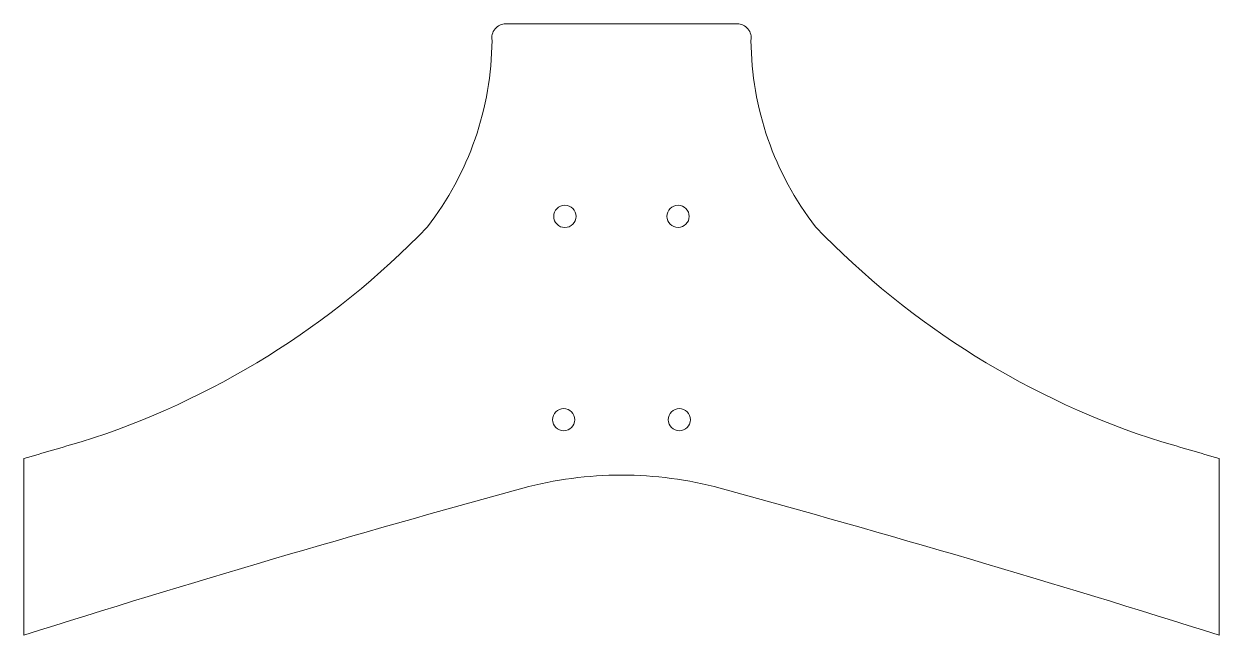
# Model space of a CAD drawing. Header units: inches. Extents: x 8.5 to 55.5, y 4.6 to 28.6.
import ezdxf

# ---------------------------------------------------------------- set-up
doc = ezdxf.new("R2010")
doc.units = ezdxf.units.IN
doc.header["$MEASUREMENT"] = 0

msp = doc.modelspace()

# ---------------------------------------------------------------- linework, layer by layer
at = {"color": 7, "linetype": 'Continuous', "lineweight": 15}
for p, q in [((36.591, 28.622), (27.491, 28.622)), ((8.541, 4.563), (8.541, 11.51)), ((55.541, 11.51), (55.541, 4.563))]:
    msp.add_line(p, q, dxfattribs=at)
for centre, radius in [((29.815, 21.044), 0.438), ((34.267, 21.044), 0.437), ((29.767, 13.042), 0.438), ((34.315, 13.042), 0.437)]:
    msp.add_circle(centre, radius, dxfattribs=at)
for centre, radius, start, end in [((27.491, 28.071), 0.551, 90, 190.6317), ((36.591, 28.071), 0.551, 349.3683, 90), ((14.844, 28.053), 12.105, 322.1944, 359.6053), ((49.238, 28.053), 12.105, 180.3947, 217.8056), ((0.971, 43.146), 32.498, 287.5945, 316.1515), ((63.111, 43.146), 32.498, 223.8485, 252.4055), ((38.088, -85.558), 101.465, 105.60435, 106.93007), ((25.994, -85.558), 101.465, 73.06993, 74.39565), ((32.034, -3.837), 14.701, 89.9741, 105.2839), ((32.048, -3.837), 14.701, 74.7161, 90.0259), ((164.331, -487.967), 516.581, 105.28387, 107.55242), ((-100.249, -487.967), 516.581, 72.44758, 74.71613)]:
    msp.add_arc(centre, radius, start, end, dxfattribs=at)

doc.saveas('drawing.dxf')
